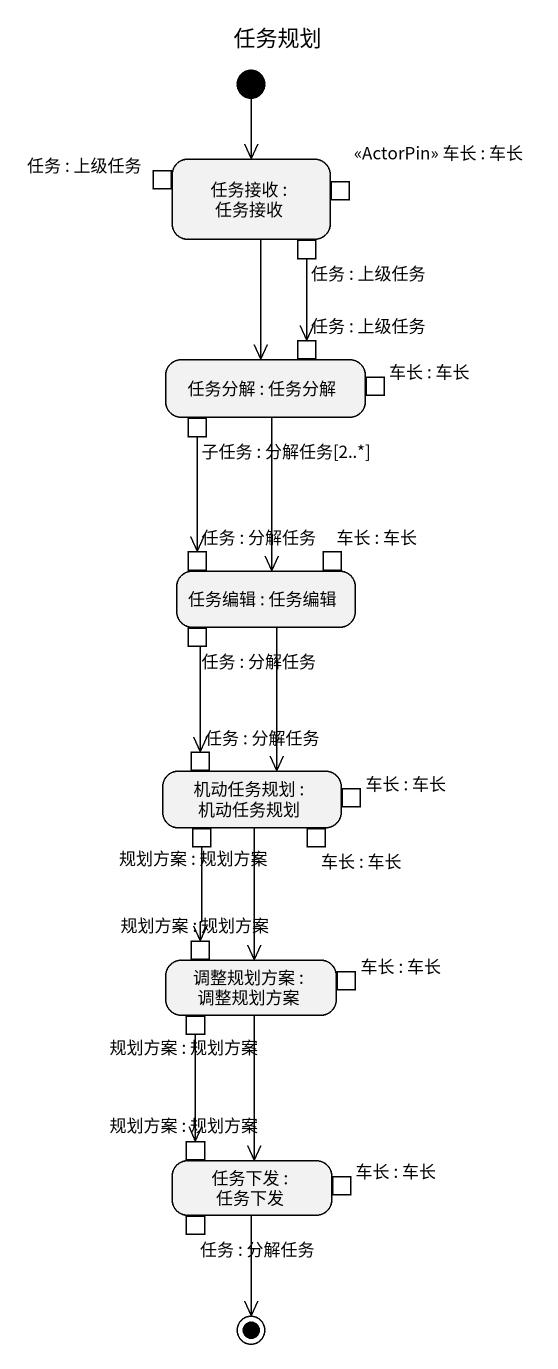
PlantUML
@startuml
title 任务规划
hide empty description
state "任务接收 : 任务接收" as 任务接收 {
  state "任务 : 上级任务" as 任务_上级任务 <<inputPin>>
  state "任务 : 上级任务" as 任务_上级任务_2 <<outputPin>>
  state "<<ActorPin>> 车长 : 车长" as ActorPin_车长_车长 <<outputPin>>
}
state "任务分解 : 任务分解" as 任务分解 {
  state "任务 : 上级任务" as 任务_上级任务_3 <<inputPin>>
  state "车长 : 车长" as 车长_车长 <<outputPin>>
  state "子任务 : 分解任务[2..*]" as 子任务_分解任务_2 <<outputPin>>
}
state "任务编辑 : 任务编辑" as 任务编辑 {
  state "任务 : 分解任务" as 任务_分解任务 <<inputPin>>
  state "车长 : 车长" as 车长_车长_2 <<inputPin>>
  state "任务 : 分解任务" as 任务_分解任务_2 <<outputPin>>
}
state "机动任务规划 : 机动任务规划" as 机动任务规划 {
  state "任务 : 分解任务" as 任务_分解任务_3 <<inputPin>>
  state "车长 : 车长" as 车长_车长_3 <<inputPin>>
  state "规划方案 : 规划方案" as 规划方案_规划方案 <<outputPin>>
  state "车长 : 车长" as 车长_车长_4 <<outputPin>>
}
state "调整规划方案 : 调整规划方案" as 调整规划方案 {
  state "规划方案 : 规划方案" as 规划方案_规划方案_2 <<inputPin>>
  state "规划方案 : 规划方案" as 规划方案_规划方案_3 <<outputPin>>
  state "车长 : 车长" as 车长_车长_5 <<outputPin>>
}
state "任务下发 : 任务下发" as 任务下发 {
  state "规划方案 : 规划方案" as 规划方案_规划方案_4 <<inputPin>>
  state "任务 : 分解任务" as 任务_分解任务_4 <<outputPin>>
  state "车长 : 车长" as 车长_车长_6 <<inputPin>>
}
[*] --> 任务接收
任务接收 --> 任务分解
任务_上级任务_2 --> 任务_上级任务_3
任务分解 --> 任务编辑
子任务_分解任务_2 --> 任务_分解任务
任务编辑 --> 机动任务规划
任务_分解任务_2 --> 任务_分解任务_3
机动任务规划 --> 调整规划方案
规划方案_规划方案 --> 规划方案_规划方案_2
调整规划方案 --> 任务下发
规划方案_规划方案_3 --> 规划方案_规划方案_4
任务下发 --> [*]
@enduml
